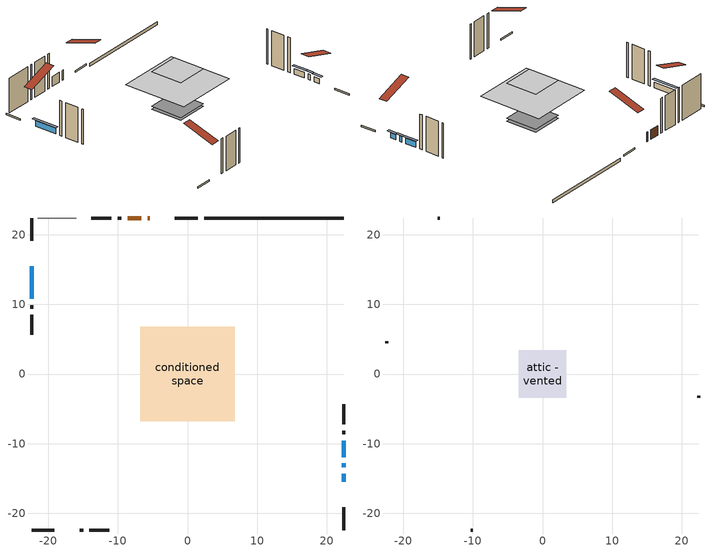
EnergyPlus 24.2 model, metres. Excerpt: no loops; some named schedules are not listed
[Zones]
conditioned space
 floor adiabatic (Floor2 construction): -3.39,-3.39 -3.39,3.39 3.39,3.39 3.39,-3.39 z0.61
 floor adiabatic (AdiabaticFloorConstruction): -6.77,-6.77 -6.77,6.77 6.77,6.77 6.77,-6.77 z5.49
 floor foundation (Slab1 construction): -3.39,-3.39 -3.39,3.39 3.39,3.39 3.39,-3.39 z0
 wall outside (RimJoist1 construction): 1.47,22.4 -1.83,22.4 / -22.4,-22.4 -19.1,-22.4 / -22.4,22.4 -22.4,19.1 / 22.4,-22.4 22.4,-19.1 z0.61:0.91
 wall outside (AdiabaticWallConstruction 1): -5.42,22.4 -5.7,22.4 / -6.62,22.4 -8.61,22.4 z0.61:2.64
 wall outside (AdiabaticWallConstruction): -22.4,15.5 -22.4,10.83 / 22.4,-13.41 22.4,-12.85 / 22.4,-11.92 22.4,-9.58 z0.61:1.78; 22.4,-15.5 22.4,-14.33 z0.61:1.68
 wall outside (Wall1 construction): -9.54,22.4 -10.04,22.4 / -15.5,-22.4 -15,-22.4 / -22.4,9.9 -22.4,9.4 / 22.4,-8.65 22.4,-8.15 z0.61:7.93
 wall outside (Wall2 construction): -10.96,22.4 -13.82,22.4 / -14.07,-22.4 -11.22,-22.4 / -22.4,8.47 -22.4,5.62 / 22.4,-7.23 22.4,-4.37 z0.61:7.93
 wall foundation (FoundationWall1 construction): 22.4,22.4 2.4,22.4 z0:0.61
 wall adiabatic (Wall5 construction): -15.97,22.4 -21.47,22.4 z0.61:7.93
 window (WindowConstruction): -22.4,15.5 -22.4,10.83 z0.61:1.78
 window (WindowConstruction 1): 22.4,-15.5 22.4,-14.33 z0.61:1.68
 window (WindowConstruction 2): 22.4,-13.4 22.4,-12.85 z0.61:1.78
 window (WindowConstruction 3): 22.4,-11.92 22.4,-9.58 z0.61:1.78
 door (Door): -5.42,22.4 -5.7,22.4 z0.61:2.64
 door (Door 1): -6.62,22.4 -8.61,22.4 z0.61:2.64
 ceiling adiabatic (AdiabaticFloorConstruction): 6.77,-6.77 6.77,6.77 -6.77,6.77 -6.77,-6.77 z5.49
attic - vented
 floor to conditioned space (Floor1 construction Reversed): -3.39,-3.39 -3.39,3.39 3.39,3.39 3.39,-3.39 z7.93
 wall outside (Wall4 construction): -14.75,22.4 -15.04,22.4 / -10.29,-22.4 -10,-22.4 / -22.4,4.69 -22.4,4.4 / 22.4,-3.44 22.4,-3.15 z0.61:7.93
 roof outside (Roof1 construction): -4.49,22.4,7.93 -4.49,15.8,10.12 -2.75,15.8,10.12 -2.75,22.4,7.93; -16.43,-22.4,7.93 -16.43,-15.8,10.12 -18.17,-15.8,10.12 -18.17,-22.4,7.93; -22.4,16.43,7.93 -15.8,16.43,10.12 -15.8,18.17,10.12 -22.4,18.17,7.93; 22.4,-16.43,7.93 15.8,-16.43,10.12 15.8,-18.17,10.12 22.4,-18.17,7.93
shading: -22.4,10.37 -22.4,15.96 -22.86,15.96 -22.86,10.37 z2.24; 22.4,-13.87 22.4,-15.96 22.86,-15.96 22.86,-13.87 z2.14; 22.4,-12.39 22.4,-13.86 22.86,-13.86 22.86,-12.39 z2.24; 22.4,-9.12 22.4,-12.38 22.86,-12.38 22.86,-9.12 z2.24
[Building]
Building 1: Terrain=Suburbs
[Site:Location]
Inuvik AP_NT: Latitude {deg}=68.3; Longitude {deg}=-133.48; Time Zone {hr}=-8; Elevation {m}=68; Keep Site Location Information=Yes
[Site:GroundTemperature:Shallow]
-13.1493, -15.9729, -16.199, -14.859, -9.47991, -4.12585, 0.51584, 3.45624, 3.70604, 1.31452, -3.2088, -8.39862
[Site:WaterMainsTemperature]
Calculation Method=Schedule; Temperature Schedule=mains temperature schedule
[Material] Roughness=Rough; Thermal Absorptance=0.9
Name | Thickness {m} | Conductivity {W/m-K} | Density {kg/m3} | Specific Heat {J/kg-K} | Solar Absorptance | Visible Absorptance
asphalt or fiberglass shingles | 0.00635 | 0.162714 | 1121.4 | 1465.45 | 0.4 | 0.4
ceiling loosefill ins | 0.0846667 | 0.0480833 | 16.02 | 1046.75 | 0.7 | 0.7
ceiling stud and cavity | 0.1397 | 0.0946744 | 65.682 | 1177.47 | 0.7 | 0.7
concrete 4.0 in. | 0.1016 | 1.803125 | 2242.8 | 837.4 | 0.7 | 0.7
concrete 8.0 in. | 0.2032 | 1.803125 | 2242.8 | 837.4 | 0.7 | 0.7
door material | 0.04445 | 0.188738 | 512.64 | 1214.23 | 0.7 | 0.7
door material 1 | 0.04445 | 0.053851 | 512.64 | 1214.23 | 0.7 | 0.7
exterior vertical ins | 0.00139922 | 0.029427 | 32.04 | 1214.23 | 0.7 | 0.7
floor covering | 0.0127 | 0.0433444 | 54.468 | 1339.84 | 0.6 | 0.6
floor rigid ins | 0.103632 | 0.029427 | 32.04 | 1214.23 | 0.7 | 0.7
floor rigid ins 1; wall rigid ins 2 | 0.512978 | 0.029427 | 32.04 | 1214.23 | 0.7 | 0.7
floor stud and cavity | 0.1397 | 0.295048 | 92.3553 | 1139.71 | 0.7 | 0.7
floor stud and cavity 1 | 0.1397 | 1.75129 | 37.0049 | 1207.88 | 0.7 | 0.7
furniture material conditioned space 1 | 0.1524 | 0.115458 | 640.8 | 1214.23 | 0.6 | 0.6
gypsum board | 0.0127 | 0.160291 | 801 | 837.4 | 0.6 | 0.6
gypsum board 1 | 0.0127 | 0.160291 | 801 | 837.4 | 0.7 | 0.7
osb sheathing 0.5 in. | 0.0127 | 0.115458 | 512.64 | 1214.23 | 0.7 | 0.7
osb sheathing 0.75 in. | 0.01905 | 0.115458 | 512.64 | 1214.23 | 0.7 | 0.7
osb sheathing 2.0 in. | 0.0508 | 0.115458 | 512.64 | 1214.23 | 0.7 | 0.7
rim joist rigid ins; wall rigid ins | 0.051816 | 0.029427 | 32.04 | 1214.23 | 0.7 | 0.7
rim joist stud and cavity | 0.0508 | 0.0474054 | 125.044 | 1163.47 | 0.6 | 0.6
wall rigid ins 1 | 0.051816 | 0.029427 | 32.04 | 1214.23 | 0.4 | 0.4
wall stud and cavity | 0.1397 | 0.344961 | 139.0536 | 1170.24 | 0.7 | 0.7
wall stud and cavity 1 | 0.1397 | 0.198349 | 139.0536 | 1170.24 | 0.7 | 0.7
wall stud and cavity 2 | 0.0889 | 6.1454 | 50.32683 | 1063.81 | 0.6 | 0.6
wall stud and cavity 3 | 0.1397 | 0.16108 | 139.0536 | 1170.24 | 0.7 | 0.7
wall stud and cavity 4 | 0.0889 | 0.380278 | 52.3479 | 1209.89 | 0.7 | 0.7
wall stud and cavity 5 | 0.0889 | 0.391764 | 83.0341 | 1211.67 | 0.7 | 0.7
wood siding | 0.0254 | 0.102417 | 544.68 | 1172.36 | 0.4 | 0.4
wood siding 1 | 0.00254 | 0.102417 | 544.68 | 1172.36 | 0.4 | 0.4
wood siding 2; wood siding 3; wood siding 4 | 0.0254 | 0.102417 | 544.68 | 1172.36 | 0.7 | 0.7
[WindowMaterial:SimpleGlazingSystem]
Name | U-Factor {W/m2-K} | Solar Heat Gain Coefficient
WindowMaterial | 1.90667 | 0.37
WindowMaterial 1 | 1.91803 | 0.36
WindowMaterial 2 | 2.035563 | 0.32
[Construction]
AdiabaticFloorConstruction: floor stud and cavity 1, floor rigid ins 1, osb sheathing 0.75 in., floor covering
AdiabaticWallConstruction: wood siding 3, wall rigid ins 2, wall stud and cavity 4, gypsum board
AdiabaticWallConstruction 1: wood siding 4, wall rigid ins 2, wall stud and cavity 4, gypsum board
Door: door material
Door 1: door material 1
Floor1 construction Reversed: gypsum board, ceiling stud and cavity, ceiling loosefill ins
Floor2 construction: floor stud and cavity, floor rigid ins, osb sheathing 0.75 in., floor covering
FoundationWall1 construction: concrete 8.0 in., gypsum board 1
furniture construction conditioned space 1: furniture material conditioned space 1
PartitionWallConstruction: gypsum board, wall stud and cavity 5, gypsum board
RimJoist1 construction: wood siding 2, rim joist rigid ins, osb sheathing 2.0 in., rim joist stud and cavity
Roof1 construction: asphalt or fiberglass shingles
Slab1 construction: concrete 4.0 in.
Wall1 construction: wood siding, wall rigid ins, osb sheathing 0.5 in., wall stud and cavity, gypsum board
Wall2 construction: wood siding, wall rigid ins, osb sheathing 0.5 in., wall stud and cavity 1, gypsum board
Wall4 construction: wood siding 1, wall stud and cavity 2
Wall5 construction: wall rigid ins 1, osb sheathing 0.5 in., wall stud and cavity 3, gypsum board
WindowConstruction; WindowConstruction 3: WindowMaterial
WindowConstruction 1: WindowMaterial 1
WindowConstruction 2: WindowMaterial 2
[Zone] Multiplier=1; Part of Total Floor Area=Yes
Name | Volume {m3}
attic - vented | 16.3842
conditioned space | 304.9
[Space]
Name | Zone | Volume {m3}
attic - vented 1 | attic - vented | 16.3842
conditioned space 1 | conditioned space | 304.9
[OtherEquipment] Design Level Calculation Method=EquipmentLevel
Name | Fuel Type | Zone or ZoneList or Space or SpaceList | Schedule | Design Level {W} | Fraction Latent | Fraction Radiant | Fraction Lost
water heater energy adjustment1 | FuelOilNo2 | attic - vented 1 | Always On Discrete | 0.01 | 0 | 0 | 1
clothes dryer 1 | Electricity | conditioned space 1 | clothes dryer schedule | 0 | 0.015 | 0.081 | 0.85
cooking range 1 | Electricity | conditioned space 1 | cooking range schedule | 0 | 0.08 | 0.432 | 0.2
general water use latent | None | conditioned space 1 | general water use schedule | 59.3978 | 1 | 0 | 0
general water use sensible | None | conditioned space 1 | general water use schedule | -58.539 | 0 | 0.6 | 0
mech vent house fan latent load | None | conditioned space 1 | Always On Discrete | 0 | 1 | 0 | 0
mech vent house fan sensible load | None | conditioned space 1 | Always On Discrete | 0 | 0 | 0 | 0
[ZoneInfiltration:EffectiveLeakageArea]
infil attic - vented 1: Zone or Space=attic - vented 1; Schedule=Always On Discrete; Effective Air Leakage Area {cm2}=1343.12; Stack Coefficient=0.000661626; Wind Coefficient=1.73791e-05
[ZoneMixing]
whole house fan mix: Zone or Space=attic - vented; Schedule=Always On Continuous; Design Flow Rate Calculation Method=Flow/Zone; Design Flow Rate {m3/s}=0; Source Zone or Space=conditioned space
[SurfaceProperty:ExposedFoundationPerimeter]
Slab1: Exposed Perimeter Calculation Method=TotalExposedPerimeter; Total Exposed Perimeter {m}=19.995
[InternalMass] Zone or ZoneList=conditioned space; Space or SpaceList=conditioned space 1
Name | Construction | Surface Area {m2}
furniture mass conditioned space 1 | furniture construction conditioned space 1 | 110.075
partition wall mass | PartitionWallConstruction | 229.344
[Lights]
interior lighting: Zone or ZoneList or Space or SpaceList=conditioned space 1; Schedule=interior lighting schedule; Design Level Calculation Method=LightingLevel; Lighting Level {W}=343.2; Return Air Fraction=0; Fraction Radiant=0.6; Fraction Visible=0.2; Fraction Replaceable=1
[People]
occupants: Zone or ZoneList or Space or SpaceList=conditioned space 1; Number of People Schedule=occupants schedule; Number of People Calculation Method=People; Number of People=3; Fraction Radiant=0.314171; Sensible Heat Fraction=0.56303; Activity Level Schedule=occupants activity schedule; Carbon Dioxide Generation Rate {m3/s-W}=0; Enable ASHRAE 55 Comfort Warnings=No; Mean Radiant Temperature Calculation Type=EnclosureAveraged
[ElectricEquipment] Zone or ZoneList or Space or SpaceList=conditioned space 1; Design Level Calculation Method=EquipmentLevel
Name | Schedule | Design Level {W} | Fraction Latent | Fraction Radiant | Fraction Lost
clothes dryer | clothes dryer schedule | 140.772 | 0.015 | 0.081 | 0.85
clothes washer | clothes washer schedule | 32.1985 | 0.03 | 0.162 | 0.7
cooking range | cooking range schedule | 208.969 | 0.08 | 0.432 | 0.2
dishwasher | dishwasher schedule | 66.8632 | 0.3 | 0.18 | 0.4
fridge | fridge schedule | 72.9452 | 0 | 0.6 | 0
mech vent bath fan 0 | mech vent bath fan 0 schedule | 25.1 | 0 | 0 | 1
mech vent house fan | mech vent house fan schedule | 0 | 0 | 0 | 1
mech vent house fan cfis | mech vent house fan cfis schedule | 0 | 0 | 0 | 0
mech vent range fan 0 | mech vent range fan 0 schedule | 57 | 0 | 0 | 1
misc plug loads | misc plug loads schedule | 494.7 | 0.045 | 0.513 | 0.1
whole house fan | Always On Discrete | 0 | 0 | 0 | 1
[ZoneInfiltration:DesignFlowRate] Zone or ZoneList or Space or SpaceList=conditioned space 1; Schedule=Always On Discrete; Design Flow Rate Calculation Method=Flow/Zone; Design Flow Rate {m3/s}=0
infil flow; natural vent flow; whole house fan flow
[Foundation:Kiva]
Foundation Kiva 1: Initial Indoor Air Temperature {C}=18; Wall Height Above Grade {m}=0.609996; Wall Depth Below Slab {m}=0.2032; Custom Block Material Name 1=exterior vertical ins; Custom Block Depth 1 {m}=0.609996; Custom Block X Position 1 {m}=0.2159; Custom Block Z Position 1 {m}=0
[Foundation:Kiva:Settings]
Soil Conductivity {W/m-K}=0.849921; Soil Density {kg/m3}=1842.3; Soil Specific Heat {J/kg-K}=418.7; Ground Solar Absorptivity=0.9; Ground Thermal Absorptivity=0.9; Ground Surface Roughness {m}=0.03; Far-Field Width {m}=40; Deep-Ground Boundary Condition=ZeroFlux; Deep-Ground Depth {m}=40; Minimum Cell Dimension {m}=0.2; Maximum Cell Growth Coefficient=3; Simulation Timestep=Timestep
[Exterior:Lights]
exterior lighting: Schedule=exterior lighting schedule; Design Level {W}=75.6
[Schedule:Constant]
Name | Hourly Value
Always On Discrete; Always On Continuous; mech vent house fan schedule; mech vent house fan cfis schedule | 1
occupants activity schedule | 117.228
fridge schedule | 0
[Schedule:Day:Interval]
interior lighting schedule day: No, 01:00, 0.108182, 04:00, 0.0901515, 05:00, 0.0991667, 06:00, 0.162273, 07:00, 0.270455, 08:00, 0.342576, 10:00, 0.369621, 11:00, 0.351591, 12:00, 0.333561, 13:00, 0.324545, 14:00, 0.31553, 15:00, 0.333561, 16:00, 0.369621, 17:00, 0.450758, 18:00, 0.585985, 19:00, 0.775303, 20:00, 0.955606, 21:00, 0.991667, 22:00, 0.712197, 23:00, 0.360606, 24:00, 0.162273
interior lighting schedule day 1: No, 01:00, 0.100909, 04:00, 0.0840909, 05:00, 0.0925, 06:00, 0.151364, 07:00, 0.252273, 08:00, 0.319545, 10:00, 0.344773, 11:00, 0.327955, 12:00, 0.311136, 13:00, 0.302727, 14:00, 0.294318, 15:00, 0.311136, 16:00, 0.344773, 17:00, 0.420455, 18:00, 0.546591, 19:00, 0.723182, 20:00, 0.891364, 21:00, 0.925, 22:00, 0.664318, 23:00, 0.336364, 24:00, 0.151364
interior lighting schedule default day; clothes dryer schedule default day; cooking range schedule default day; general water use schedule default day: No, 24:00, 0
clothes dryer schedule day: No, 01:00, 0.123457, 02:00, 0.0740741, 03:00, 0.0493827, 04:00, 0.0246914, 05:00, 0.0493827, 06:00, 0.0740741, 07:00, 0.197531, 08:00, 0.395062, 09:00, 0.592593, 10:00, 0.839506, 11:00, 0.962963, 12:00, 1, 13:00, 0.91358, 14:00, 0.82716, 15:00, 0.716049, 16:00, 0.753086, 17:00, 0.679012, 18:00, 0.666667, 20:00, 0.62963, 21:00, 0.641975, 22:00, 0.666667, 23:00, 0.54321, 24:00, 0.296296
cooking range schedule day: No, 05:00, 0.0597015, 06:00, 0.11194, 07:00, 0.171642, 08:00, 0.291045, 11:00, 0.343284, 12:00, 0.402985, 13:00, 0.462687, 14:00, 0.343284, 15:00, 0.291045, 16:00, 0.402985, 17:00, 0.567164, 18:00, 1, 19:00, 0.850746, 20:00, 0.432836, 21:00, 0.291045, 22:00, 0.231343, 23:00, 0.171642, 24:00, 0.11194
general water use schedule day: No, 01:00, 0.315068, 03:00, 0.287671, 04:00, 0.342466, 05:00, 0.369863, 06:00, 0.520548, 07:00, 0.60274, 08:00, 0.534247, 10:00, 0.506849, 11:00, 0.465753, 14:00, 0.479452, 15:00, 0.534247, 16:00, 0.589041, 17:00, 0.69863, 18:00, 0.876712, 19:00, 0.890411, 20:00, 0.986301, 21:00, 1, 22:00, 0.863014, 23:00, 0.616438, 24:00, 0.465753
[Schedule:Week:Daily]
interior lighting schedule Week Rule - Jan1-Jan27: interior lighting schedule day, interior lighting schedule day, interior lighting schedule day, interior lighting schedule day, interior lighting schedule day, interior lighting schedule day, interior lighting schedule day, interior lighting schedule default day, interior lighting schedule default day, interior lighting schedule default day, interior lighting schedule default day, interior lighting schedule default day
interior lighting schedule Week Rule - Jan28-Feb3: interior lighting schedule day, interior lighting schedule day, interior lighting schedule day, interior lighting schedule day, interior lighting schedule day 1, interior lighting schedule day 1, interior lighting schedule day 1, interior lighting schedule default day, interior lighting schedule default day, interior lighting schedule default day, interior lighting schedule default day, interior lighting schedule default day
interior lighting schedule Week Rule - Feb4-Feb24: interior lighting schedule day 1, interior lighting schedule day 1, interior lighting schedule day 1, interior lighting schedule day 1, interior lighting schedule day 1, interior lighting schedule day 1, interior lighting schedule day 1, interior lighting schedule default day, interior lighting schedule default day, interior lighting schedule default day, interior lighting schedule default day, interior lighting schedule default day
interior lighting schedule Week Rule - Feb25-Mar3: interior lighting schedule day 1, interior lighting schedule day 1, interior lighting schedule day 1, interior lighting schedule day 1, interior lighting schedule day 2, interior lighting schedule day 2, interior lighting schedule day 2, interior lighting schedule default day, interior lighting schedule default day, interior lighting schedule default day, interior lighting schedule default day, interior lighting schedule default day
interior lighting schedule Week Rule - Mar4-Mar31: interior lighting schedule day 2, interior lighting schedule day 2, interior lighting schedule day 2, interior lighting schedule day 2, interior lighting schedule day 2, interior lighting schedule day 2, interior lighting schedule day 2, interior lighting schedule default day, interior lighting schedule default day, interior lighting schedule default day, interior lighting schedule default day, interior lighting schedule default day
interior lighting schedule Week Rule - Apr1-Apr28: interior lighting schedule day 3, interior lighting schedule day 3, interior lighting schedule day 3, interior lighting schedule day 3, interior lighting schedule day 3, interior lighting schedule day 3, interior lighting schedule day 3, interior lighting schedule default day, interior lighting schedule default day, interior lighting schedule default day, interior lighting schedule default day, interior lighting schedule default day
interior lighting schedule Week Rule - Apr29-May5: interior lighting schedule day 3, interior lighting schedule day 3, interior lighting schedule day 4, interior lighting schedule day 4, interior lighting schedule day 4, interior lighting schedule day 4, interior lighting schedule day 4, interior lighting schedule default day, interior lighting schedule default day, interior lighting schedule default day, interior lighting schedule default day, interior lighting schedule default day
interior lighting schedule Week Rule - May6-May26: interior lighting schedule day 4, interior lighting schedule day 4, interior lighting schedule day 4, interior lighting schedule day 4, interior lighting schedule day 4, interior lighting schedule day 4, interior lighting schedule day 4, interior lighting schedule default day, interior lighting schedule default day, interior lighting schedule default day, interior lighting schedule default day, interior lighting schedule default day
interior lighting schedule Week Rule - May27-Jun2: interior lighting schedule day 4, interior lighting schedule day 4, interior lighting schedule day 4, interior lighting schedule day 4, interior lighting schedule day 4, interior lighting schedule day 5, interior lighting schedule day 5, interior lighting schedule default day, interior lighting schedule default day, interior lighting schedule default day, interior lighting schedule default day, interior lighting schedule default day
interior lighting schedule Week Rule - Jun3-Jun30: interior lighting schedule day 5, interior lighting schedule day 5, interior lighting schedule day 5, interior lighting schedule day 5, interior lighting schedule day 5, interior lighting schedule day 5, interior lighting schedule day 5, interior lighting schedule default day, interior lighting schedule default day, interior lighting schedule default day, interior lighting schedule default day, interior lighting schedule default day
interior lighting schedule Week Rule - Jul1-Jul28: interior lighting schedule day 6, interior lighting schedule day 6, interior lighting schedule day 6, interior lighting schedule day 6, interior lighting schedule day 6, interior lighting schedule day 6, interior lighting schedule day 6, interior lighting schedule default day, interior lighting schedule default day, interior lighting schedule default day, interior lighting schedule default day, interior lighting schedule default day
interior lighting schedule Week Rule - Jul29-Aug4: interior lighting schedule day 6, interior lighting schedule day 6, interior lighting schedule day 6, interior lighting schedule day 7, interior lighting schedule day 7, interior lighting schedule day 7, interior lighting schedule day 7, interior lighting schedule default day, interior lighting schedule default day, interior lighting schedule default day, interior lighting schedule default day, interior lighting schedule default day
interior lighting schedule Week Rule - Aug5-Aug25: interior lighting schedule day 7, interior lighting schedule day 7, interior lighting schedule day 7, interior lighting schedule day 7, interior lighting schedule day 7, interior lighting schedule day 7, interior lighting schedule day 7, interior lighting schedule default day, interior lighting schedule default day, interior lighting schedule default day, interior lighting schedule default day, interior lighting schedule default day
interior lighting schedule Week Rule - Aug26-Sep1: interior lighting schedule day 7, interior lighting schedule day 7, interior lighting schedule day 7, interior lighting schedule day 7, interior lighting schedule day 7, interior lighting schedule day 7, interior lighting schedule day 8, interior lighting schedule default day, interior lighting schedule default day, interior lighting schedule default day, interior lighting schedule default day, interior lighting schedule default day
interior lighting schedule Week Rule - Sep2-Sep29: interior lighting schedule day 8, interior lighting schedule day 8, interior lighting schedule day 8, interior lighting schedule day 8, interior lighting schedule day 8, interior lighting schedule day 8, interior lighting schedule day 8, interior lighting schedule default day, interior lighting schedule default day, interior lighting schedule default day, interior lighting schedule default day, interior lighting schedule default day
interior lighting schedule Week Rule - Sep30-Oct6: interior lighting schedule day 8, interior lighting schedule day 9, interior lighting schedule day 9, interior lighting schedule day 9, interior lighting schedule day 9, interior lighting schedule day 9, interior lighting schedule day 9, interior lighting schedule default day, interior lighting schedule default day, interior lighting schedule default day, interior lighting schedule default day, interior lighting schedule default day
interior lighting schedule Week Rule - Oct7-Oct27: interior lighting schedule day 9, interior lighting schedule day 9, interior lighting schedule day 9, interior lighting schedule day 9, interior lighting schedule day 9, interior lighting schedule day 9, interior lighting schedule day 9, interior lighting schedule default day, interior lighting schedule default day, interior lighting schedule default day, interior lighting schedule default day, interior lighting schedule default day
interior lighting schedule Week Rule - Oct28-Nov3: interior lighting schedule day 9, interior lighting schedule day 9, interior lighting schedule day 9, interior lighting schedule day 9, interior lighting schedule day 10, interior lighting schedule day 10, interior lighting schedule day 10, interior lighting schedule default day, interior lighting schedule default day, interior lighting schedule default day, interior lighting schedule default day, interior lighting schedule default day
interior lighting schedule Week Rule - Nov4-Nov24: interior lighting schedule day 10, interior lighting schedule day 10, interior lighting schedule day 10, interior lighting schedule day 10, interior lighting schedule day 10, interior lighting schedule day 10, interior lighting schedule day 10, interior lighting schedule default day, interior lighting schedule default day, interior lighting schedule default day, interior lighting schedule default day, interior lighting schedule default day
interior lighting schedule Week Rule - Nov25-Dec1: interior lighting schedule day 10, interior lighting schedule day 10, interior lighting schedule day 10, interior lighting schedule day 10, interior lighting schedule day 10, interior lighting schedule day 10, interior lighting schedule day 11, interior lighting schedule default day, interior lighting schedule default day, interior lighting schedule default day, interior lighting schedule default day, interior lighting schedule default day
interior lighting schedule Week Rule - Dec2-Dec31: interior lighting schedule day 11, interior lighting schedule day 11, interior lighting schedule day 11, interior lighting schedule day 11, interior lighting schedule day 11, interior lighting schedule day 11, interior lighting schedule day 11, interior lighting schedule default day, interior lighting schedule default day, interior lighting schedule default day, interior lighting schedule default day, interior lighting schedule default day
occupants schedule Week Rule - Jan1-Dec31: occupants schedule day, occupants schedule day, occupants schedule day, occupants schedule day, occupants schedule day, occupants schedule day, occupants schedule day, occupants schedule default day, occupants schedule default day, occupants schedule default day, occupants schedule default day, occupants schedule default day
clothes dryer schedule Week Rule - Jan1-Dec31: clothes dryer schedule day, clothes dryer schedule day, clothes dryer schedule day, clothes dryer schedule day, clothes dryer schedule day, clothes dryer schedule day, clothes dryer schedule day, clothes dryer schedule default day, clothes dryer schedule default day, clothes dryer schedule default day, clothes dryer schedule default day, clothes dryer schedule default day
clothes washer schedule Week Rule - Jan1-Dec31: clothes washer schedule day, clothes washer schedule day, clothes washer schedule day, clothes washer schedule day, clothes washer schedule day, clothes washer schedule day, clothes washer schedule day, clothes washer schedule default day, clothes washer schedule default day, clothes washer schedule default day, clothes washer schedule default day, clothes washer schedule default day
cooking range schedule Week Rule - Jan1-Dec31: cooking range schedule day, cooking range schedule day, cooking range schedule day, cooking range schedule day, cooking range schedule day, cooking range schedule day, cooking range schedule day, cooking range schedule default day, cooking range schedule default day, cooking range schedule default day, cooking range schedule default day, cooking range schedule default day
dishwasher schedule Week Rule - Jan1-Dec31: dishwasher schedule day, dishwasher schedule day, dishwasher schedule day, dishwasher schedule day, dishwasher schedule day, dishwasher schedule day, dishwasher schedule day, dishwasher schedule default day, dishwasher schedule default day, dishwasher schedule default day, dishwasher schedule default day, dishwasher schedule default day
mech vent bath fan 0 schedule Week Rule - Jan1-Dec31: mech vent bath fan 0 schedule day, mech vent bath fan 0 schedule day, mech vent bath fan 0 schedule day, mech vent bath fan 0 schedule day, mech vent bath fan 0 schedule day, mech vent bath fan 0 schedule day, mech vent bath fan 0 schedule day, mech vent bath fan 0 schedule default day, mech vent bath fan 0 schedule default day, mech vent bath fan 0 schedule default day, mech vent bath fan 0 schedule default day, mech vent bath fan 0 schedule default day
mech vent range fan 0 schedule Week Rule - Jan1-Dec31: mech vent range fan 0 schedule day, mech vent range fan 0 schedule day, mech vent range fan 0 schedule day, mech vent range fan 0 schedule day, mech vent range fan 0 schedule day, mech vent range fan 0 schedule day, mech vent range fan 0 schedule day, mech vent range fan 0 schedule default day, mech vent range fan 0 schedule default day, mech vent range fan 0 schedule default day, mech vent range fan 0 schedule default day, mech vent range fan 0 schedule default day
misc plug loads schedule Week Rule - Jan1-Dec31: misc plug loads schedule day, misc plug loads schedule day, misc plug loads schedule day, misc plug loads schedule day, misc plug loads schedule day, misc plug loads schedule day, misc plug loads schedule day, misc plug loads schedule default day, misc plug loads schedule default day, misc plug loads schedule default day, misc plug loads schedule default day, misc plug loads schedule default day
general water use schedule Week Rule - Jan1-Dec31: general water use schedule day, general water use schedule day, general water use schedule day, general water use schedule day, general water use schedule day, general water use schedule day, general water use schedule day, general water use schedule default day, general water use schedule default day, general water use schedule default day, general water use schedule default day, general water use schedule default day
exterior lighting schedule Week Rule - Jan1-Jan27: exterior lighting schedule day, exterior lighting schedule day, exterior lighting schedule day, exterior lighting schedule day, exterior lighting schedule day, exterior lighting schedule day, exterior lighting schedule day, exterior lighting schedule default day, exterior lighting schedule default day, exterior lighting schedule default day, exterior lighting schedule default day, exterior lighting schedule default day
exterior lighting schedule Week Rule - Jan28-Feb3: exterior lighting schedule day, exterior lighting schedule day, exterior lighting schedule day, exterior lighting schedule day, exterior lighting schedule day 1, exterior lighting schedule day 1, exterior lighting schedule day 1, exterior lighting schedule default day, exterior lighting schedule default day, exterior lighting schedule default day, exterior lighting schedule default day, exterior lighting schedule default day
exterior lighting schedule Week Rule - Feb4-Feb24: exterior lighting schedule day 1, exterior lighting schedule day 1, exterior lighting schedule day 1, exterior lighting schedule day 1, exterior lighting schedule day 1, exterior lighting schedule day 1, exterior lighting schedule day 1, exterior lighting schedule default day, exterior lighting schedule default day, exterior lighting schedule default day, exterior lighting schedule default day, exterior lighting schedule default day
exterior lighting schedule Week Rule - Feb25-Mar3: exterior lighting schedule day 1, exterior lighting schedule day 1, exterior lighting schedule day 1, exterior lighting schedule day 1, exterior lighting schedule day 2, exterior lighting schedule day 2, exterior lighting schedule day 2, exterior lighting schedule default day, exterior lighting schedule default day, exterior lighting schedule default day, exterior lighting schedule default day, exterior lighting schedule default day
exterior lighting schedule Week Rule - Mar4-Mar31: exterior lighting schedule day 2, exterior lighting schedule day 2, exterior lighting schedule day 2, exterior lighting schedule day 2, exterior lighting schedule day 2, exterior lighting schedule day 2, exterior lighting schedule day 2, exterior lighting schedule default day, exterior lighting schedule default day, exterior lighting schedule default day, exterior lighting schedule default day, exterior lighting schedule default day
exterior lighting schedule Week Rule - Apr1-Apr28: exterior lighting schedule day 3, exterior lighting schedule day 3, exterior lighting schedule day 3, exterior lighting schedule day 3, exterior lighting schedule day 3, exterior lighting schedule day 3, exterior lighting schedule day 3, exterior lighting schedule default day, exterior lighting schedule default day, exterior lighting schedule default day, exterior lighting schedule default day, exterior lighting schedule default day
exterior lighting schedule Week Rule - Apr29-May5: exterior lighting schedule day 3, exterior lighting schedule day 3, exterior lighting schedule day 4, exterior lighting schedule day 4, exterior lighting schedule day 4, exterior lighting schedule day 4, exterior lighting schedule day 4, exterior lighting schedule default day, exterior lighting schedule default day, exterior lighting schedule default day, exterior lighting schedule default day, exterior lighting schedule default day
exterior lighting schedule Week Rule - May6-May26: exterior lighting schedule day 4, exterior lighting schedule day 4, exterior lighting schedule day 4, exterior lighting schedule day 4, exterior lighting schedule day 4, exterior lighting schedule day 4, exterior lighting schedule day 4, exterior lighting schedule default day, exterior lighting schedule default day, exterior lighting schedule default day, exterior lighting schedule default day, exterior lighting schedule default day
exterior lighting schedule Week Rule - May27-Jun2: exterior lighting schedule day 4, exterior lighting schedule day 4, exterior lighting schedule day 4, exterior lighting schedule day 4, exterior lighting schedule day 4, exterior lighting schedule day 5, exterior lighting schedule day 5, exterior lighting schedule default day, exterior lighting schedule default day, exterior lighting schedule default day, exterior lighting schedule default day, exterior lighting schedule default day
exterior lighting schedule Week Rule - Jun3-Jun30: exterior lighting schedule day 5, exterior lighting schedule day 5, exterior lighting schedule day 5, exterior lighting schedule day 5, exterior lighting schedule day 5, exterior lighting schedule day 5, exterior lighting schedule day 5, exterior lighting schedule default day, exterior lighting schedule default day, exterior lighting schedule default day, exterior lighting schedule default day, exterior lighting schedule default day
exterior lighting schedule Week Rule - Jul1-Jul28: exterior lighting schedule day 6, exterior lighting schedule day 6, exterior lighting schedule day 6, exterior lighting schedule day 6, exterior lighting schedule day 6, exterior lighting schedule day 6, exterior lighting schedule day 6, exterior lighting schedule default day, exterior lighting schedule default day, exterior lighting schedule default day, exterior lighting schedule default day, exterior lighting schedule default day
exterior lighting schedule Week Rule - Jul29-Aug4: exterior lighting schedule day 6, exterior lighting schedule day 6, exterior lighting schedule day 6, exterior lighting schedule day 7, exterior lighting schedule day 7, exterior lighting schedule day 7, exterior lighting schedule day 7, exterior lighting schedule default day, exterior lighting schedule default day, exterior lighting schedule default day, exterior lighting schedule default day, exterior lighting schedule default day
exterior lighting schedule Week Rule - Aug5-Aug25: exterior lighting schedule day 7, exterior lighting schedule day 7, exterior lighting schedule day 7, exterior lighting schedule day 7, exterior lighting schedule day 7, exterior lighting schedule day 7, exterior lighting schedule day 7, exterior lighting schedule default day, exterior lighting schedule default day, exterior lighting schedule default day, exterior lighting schedule default day, exterior lighting schedule default day
exterior lighting schedule Week Rule - Aug26-Sep1: exterior lighting schedule day 7, exterior lighting schedule day 7, exterior lighting schedule day 7, exterior lighting schedule day 7, exterior lighting schedule day 7, exterior lighting schedule day 7, exterior lighting schedule day 8, exterior lighting schedule default day, exterior lighting schedule default day, exterior lighting schedule default day, exterior lighting schedule default day, exterior lighting schedule default day
exterior lighting schedule Week Rule - Sep2-Sep29: exterior lighting schedule day 8, exterior lighting schedule day 8, exterior lighting schedule day 8, exterior lighting schedule day 8, exterior lighting schedule day 8, exterior lighting schedule day 8, exterior lighting schedule day 8, exterior lighting schedule default day, exterior lighting schedule default day, exterior lighting schedule default day, exterior lighting schedule default day, exterior lighting schedule default day
exterior lighting schedule Week Rule - Sep30-Oct6: exterior lighting schedule day 8, exterior lighting schedule day 9, exterior lighting schedule day 9, exterior lighting schedule day 9, exterior lighting schedule day 9, exterior lighting schedule day 9, exterior lighting schedule day 9, exterior lighting schedule default day, exterior lighting schedule default day, exterior lighting schedule default day, exterior lighting schedule default day, exterior lighting schedule default day
exterior lighting schedule Week Rule - Oct7-Oct27: exterior lighting schedule day 9, exterior lighting schedule day 9, exterior lighting schedule day 9, exterior lighting schedule day 9, exterior lighting schedule day 9, exterior lighting schedule day 9, exterior lighting schedule day 9, exterior lighting schedule default day, exterior lighting schedule default day, exterior lighting schedule default day, exterior lighting schedule default day, exterior lighting schedule default day
exterior lighting schedule Week Rule - Oct28-Nov3: exterior lighting schedule day 9, exterior lighting schedule day 9, exterior lighting schedule day 9, exterior lighting schedule day 9, exterior lighting schedule day 10, exterior lighting schedule day 10, exterior lighting schedule day 10, exterior lighting schedule default day, exterior lighting schedule default day, exterior lighting schedule default day, exterior lighting schedule default day, exterior lighting schedule default day
exterior lighting schedule Week Rule - Nov4-Nov24: exterior lighting schedule day 10, exterior lighting schedule day 10, exterior lighting schedule day 10, exterior lighting schedule day 10, exterior lighting schedule day 10, exterior lighting schedule day 10, exterior lighting schedule day 10, exterior lighting schedule default day, exterior lighting schedule default day, exterior lighting schedule default day, exterior lighting schedule default day, exterior lighting schedule default day
exterior lighting schedule Week Rule - Nov25-Dec1: exterior lighting schedule day 10, exterior lighting schedule day 10, exterior lighting schedule day 10, exterior lighting schedule day 10, exterior lighting schedule day 10, exterior lighting schedule day 10, exterior lighting schedule day 11, exterior lighting schedule default day, exterior lighting schedule default day, exterior lighting schedule default day, exterior lighting schedule default day, exterior lighting schedule default day
exterior lighting schedule Week Rule - Dec2-Dec31: exterior lighting schedule day 11, exterior lighting schedule day 11, exterior lighting schedule day 11, exterior lighting schedule day 11, exterior lighting schedule day 11, exterior lighting schedule day 11, exterior lighting schedule day 11, exterior lighting schedule default day, exterior lighting schedule default day, exterior lighting schedule default day, exterior lighting schedule default day, exterior lighting schedule default day
[Schedule:Year]
interior lighting schedule: interior lighting schedule Week Rule - Jan1-Jan27, 1, 1, 1, 27, interior lighting schedule Week Rule - Jan28-Feb3, 1, 28, 2, 3, interior lighting schedule Week Rule - Feb4-Feb24, 2, 4, 2, 24, interior lighting schedule Week Rule - Feb25-Mar3, 2, 25, 3, 3, interior lighting schedule Week Rule - Mar4-Mar31, 3, 4, 3, 31, interior lighting schedule Week Rule - Apr1-Apr28, 4, 1, 4, 28, interior lighting schedule Week Rule - Apr29-May5, 4, 29, 5, 5, interior lighting schedule Week Rule - May6-May26, 5, 6, 5, 26, interior lighting schedule Week Rule - May27-Jun2, 5, 27, 6, 2, interior lighting schedule Week Rule - Jun3-Jun30, 6, 3, 6, 30, interior lighting schedule Week Rule - Jul1-Jul28, 7, 1, 7, 28, interior lighting schedule Week Rule - Jul29-Aug4, 7, 29, 8, 4, interior lighting schedule Week Rule - Aug5-Aug25, 8, 5, 8, 25, interior lighting schedule Week Rule - Aug26-Sep1, 8, 26, 9, 1, interior lighting schedule Week Rule - Sep2-Sep29, 9, 2, 9, 29, interior lighting schedule Week Rule - Sep30-Oct6, 9, 30, 10, 6, interior lighting schedule Week Rule - Oct7-Oct27, 10, 7, 10, 27, interior lighting schedule Week Rule - Oct28-Nov3, 10, 28, 11, 3, interior lighting schedule Week Rule - Nov4-Nov24, 11, 4, 11, 24, interior lighting schedule Week Rule - Nov25-Dec1, 11, 25, 12, 1, interior lighting schedule Week Rule - Dec2-Dec31, 12, 2, 12, 31
occupants schedule: occupants schedule Week Rule - Jan1-Dec31, 1, 1, 12, 31
clothes dryer schedule: clothes dryer schedule Week Rule - Jan1-Dec31, 1, 1, 12, 31
clothes washer schedule: clothes washer schedule Week Rule - Jan1-Dec31, 1, 1, 12, 31
cooking range schedule: cooking range schedule Week Rule - Jan1-Dec31, 1, 1, 12, 31
dishwasher schedule: dishwasher schedule Week Rule - Jan1-Dec31, 1, 1, 12, 31
mech vent bath fan 0 schedule: mech vent bath fan 0 schedule Week Rule - Jan1-Dec31, 1, 1, 12, 31
mech vent range fan 0 schedule: mech vent range fan 0 schedule Week Rule - Jan1-Dec31, 1, 1, 12, 31
misc plug loads schedule: misc plug loads schedule Week Rule - Jan1-Dec31, 1, 1, 12, 31
general water use schedule: general water use schedule Week Rule - Jan1-Dec31, 1, 1, 12, 31
exterior lighting schedule: exterior lighting schedule Week Rule - Jan1-Jan27, 1, 1, 1, 27, exterior lighting schedule Week Rule - Jan28-Feb3, 1, 28, 2, 3, exterior lighting schedule Week Rule - Feb4-Feb24, 2, 4, 2, 24, exterior lighting schedule Week Rule - Feb25-Mar3, 2, 25, 3, 3, exterior lighting schedule Week Rule - Mar4-Mar31, 3, 4, 3, 31, exterior lighting schedule Week Rule - Apr1-Apr28, 4, 1, 4, 28, exterior lighting schedule Week Rule - Apr29-May5, 4, 29, 5, 5, exterior lighting schedule Week Rule - May6-May26, 5, 6, 5, 26, exterior lighting schedule Week Rule - May27-Jun2, 5, 27, 6, 2, exterior lighting schedule Week Rule - Jun3-Jun30, 6, 3, 6, 30, exterior lighting schedule Week Rule - Jul1-Jul28, 7, 1, 7, 28, exterior lighting schedule Week Rule - Jul29-Aug4, 7, 29, 8, 4, exterior lighting schedule Week Rule - Aug5-Aug25, 8, 5, 8, 25, exterior lighting schedule Week Rule - Aug26-Sep1, 8, 26, 9, 1, exterior lighting schedule Week Rule - Sep2-Sep29, 9, 2, 9, 29, exterior lighting schedule Week Rule - Sep30-Oct6, 9, 30, 10, 6, exterior lighting schedule Week Rule - Oct7-Oct27, 10, 7, 10, 27, exterior lighting schedule Week Rule - Oct28-Nov3, 10, 28, 11, 3, exterior lighting schedule Week Rule - Nov4-Nov24, 11, 4, 11, 24, exterior lighting schedule Week Rule - Nov25-Dec1, 11, 25, 12, 1, exterior lighting schedule Week Rule - Dec2-Dec31, 12, 2, 12, 31
[Schedule:Compact]
mains temperature schedule: Through: 01/01, For: AllDays, Until: 24:00, 0, Through: 01/02, For: AllDays, Until: 24:00, 0, Through: 01/03, For: AllDays, Until: 24:00, 0, Through: 01/04, For: AllDays, Until: 24:00, 0, Through: 01/05, For: AllDays, Until: 24:00, 0, Through: 01/06, For: AllDays, Until: 24:00, 0, Through: 01/07, For: AllDays, Until: 24:00, 0, Through: 01/08, For: AllDays, Until: 24:00, 0, Through: 01/09, For: AllDays, Until: 24:00, 0, Through: 01/10, For: AllDays, Until: 24:00, 0, Through: 01/11, For: AllDays, Until: 24:00, 0, Through: 01/12, For: AllDays, Until: 24:00, 0, Through: 01/13, For: AllDays, Until: 24:00, 0, Through: 01/14, For: AllDays, Until: 24:00, 0, Through: 01/15, For: AllDays, Until: 24:00, 0, Through: 01/16, For: AllDays, Until: 24:00, 0, Through: 01/17, For: AllDays, Until: 24:00, 0, Through: 01/18, For: AllDays, Until: 24:00, 0, Through: 01/19, For: AllDays, Until: 24:00, 0, Through: 01/20, For: AllDays, Until: 24:00, 0, Through: 01/21, For: AllDays, Until: 24:00, 0, Through: 01/22, For: AllDays, Until: 24:00, 0, Through: 01/23, For: AllDays, Until: 24:00, 0, Through: 01/24, For: AllDays, Until: 24:00, 0, Through: 01/25, For: AllDays, Until: 24:00, 0, Through: 01/26, For: AllDays, Until: 24:00, 0, Through: 01/27, For: AllDays, Until: 24:00, 0, Through: 01/28, For: AllDays, Until: 24:00, 0, Through: 01/29, For: AllDays, Until: 24:00, 0, Through: 01/30, For: AllDays, Until: 24:00, 0, Through: 01/31, For: AllDays, Until: 24:00, 0, Through: 02/01, For: AllDays, Until: 24:00, 0, Through: 02/02, For: AllDays, Until: 24:00, 0, Through: 02/03, For: AllDays, Until: 24:00, 0, Through: 02/04, For: AllDays, Until: 24:00, 0, Through: 02/05, For: AllDays, Until: 24:00, 0, Through: 02/06, For: AllDays, Until: 24:00, 0, Through: 02/07, For: AllDays, Until: 24:00, 0, Through: 02/08, For: AllDays, Until: 24:00, 0, Through: 02/09, For: AllDays, Until: 24:00, 0, Through: 02/10, For: AllDays, Until: 24:00, 0, Through: 02/11, For: AllDays, Until: 24:00, 0, Through: 02/12, For: AllDays, Until: 24:00, 0, Through: 02/13, For: AllDays, Until: 24:00, 0, Through: 02/14, For: AllDays, Until: 24:00, 0, Through: 02/15, For: AllDays, Until: 24:00, 0, Through: 02/16, For: AllDays, Until: 24:00, 0, Through: 02/17, For: AllDays, Until: 24:00, 0, Through: 02/18, For: AllDays, Until: 24:00, 0, Through: 02/19, For: AllDays, Until: 24:00, 0, Through: 02/20, For: AllDays, Until: 24:00, 0, Through: 02/21, For: AllDays, Until: 24:00, 0, Through: 02/22, For: AllDays, Until: 24:00, 0, Through: 02/23, For: AllDays, Until: 24:00, 0, Through: 02/24, For: AllDays, Until: 24:00, 0, Through: 02/25, For: AllDays, Until: 24:00, 0, Through: 02/26, For: AllDays, Until: 24:00, 0, Through: 02/27, For: AllDays, Until: 24:00, 0, Through: 02/28, For: AllDays, Until: 24:00, 0, Through: 03/01, For: AllDays, Until: 24:00, 0, Through: 03/02, For: AllDays, Until: 24:00, 0, Through: 03/03, For: AllDays, Until: 24:00, 0, Through: 03/04, For: AllDays, Until: 24:00, 0, Through: 03/05, For: AllDays, Until: 24:00, 0, Through: 03/06, For: AllDays, Until: 24:00, 0, Through: 03/07, For: AllDays, Until: 24:00, 0, Through: 03/08, For: AllDays, Until: 24:00, 0, Through: 03/09, For: AllDays, Until: 24:00, 0, Through: 03/10, For: AllDays, Until: 24:00, 0, Through: 03/11, For: AllDays, Until: 24:00, 0, Through: 03/12, For: AllDays, Until: 24:00, 0, Through: 03/13, For: AllDays, Until: 24:00, 0, Through: 03/14, For: AllDays, Until: 24:00, 0, Through: 03/15, For: AllDays, Until: 24:00, 0, Through: 03/16, For: AllDays, Until: 24:00, 0, Through: 03/17, For: AllDays, Until: 24:00, 0, Through: 03/18, For: AllDays, Until: 24:00, 0, Through: 03/19, For: AllDays, Until: 24:00, 0, Through: 03/20, For: AllDays, Until: 24:00, 0, Through: 03/21, For: AllDays, Until: 24:00, 0, Through: 03/22, For: AllDays, Until: 24:00, 0, Through: 03/23, For: AllDays, Until: 24:00, 0, Through: 03/24, For: AllDays, Until: 24:00, 0, Through: 03/25, For: AllDays, Until: 24:00, 0, Through: 03/26, For: AllDays, Until: 24:00, 0, Through: 03/27, For: AllDays, Until: 24:00, 0, Through: 03/28, For: AllDays, Until: 24:00, 0, Through: 03/29, For: AllDays, Until: 24:00, 0, Through: 03/30, For: AllDays, Until: 24:00, 0, Through: 03/31, For: AllDays, Until: 24:00, 0, Through: 04/01, For: AllDays, Until: 24:00, 0, Through: 04/02, For: AllDays, Until: 24:00, 0, Through: 04/03, For: AllDays, Until: 24:00, 0, Through: 04/04, For: AllDays, Until: 24:00, 0, Through: 04/05, For: AllDays, Until: 24:00, 0, Through: 04/06, For: AllDays, Until: 24:00, 0, Through: 04/07, For: AllDays, Until: 24:00, 0, Through: 04/08, For: AllDays, Until: 24:00, 0, Through: 04/09, For: AllDays, Until: 24:00, 0, Through: 04/10, For: AllDays, Until: 24:00, 0, Through: 04/11, For: AllDays, Until: 24:00, 0, Through: 04/12, For: AllDays, Until: 24:00, 0, Through: 04/13, For: AllDays, Until: 24:00, 0, Through: 04/14, For: AllDays, Until: 24:00, 0, Through: 04/15, For: AllDays, Until: 24:00, 0, Through: 04/16, For: AllDays, Until: 24:00, 0, Through: 04/17, For: AllDays, Until: 24:00, 0, Through: 04/18, For: AllDays, Until: 24:00, 0, Through: 04/19, For: AllDays, Until: 24:00, 0, Through: 04/20, For: AllDays, Until: 24:00, 0, Through: 04/21, For: AllDays, Until: 24:00, 0, Through: 04/22, For: AllDays, Until: 24:00, 0, Through: 04/23, For: AllDays, Until: 24:00, 0, Through: 04/24, For: AllDays, Until: 24:00, 0, Through: 04/25, For: AllDays, Until: 24:00, 0, Through: 04/26, For: AllDays, Until: 24:00, 0, Through: 04/27, For: AllDays, Until: 24:00, 0, Through: 04/28, For: AllDays, Until: 24:00, 0, Through: 04/29, For: AllDays, Until: 24:00, 0, Through: 04/30, For: AllDays, Until: 24:00, 0, Through: 05/01, For: AllDays, Until: 24:00, 0, Through: 05/02, For: AllDays, Until: 24:00, 0, Through: 05/03, For: AllDays, Until: 24:00, 0, Through: 05/04, For: AllDays, Until: 24:00, 0, Through: 05/05, For: AllDays, Until: 24:00, 0, Through: 05/06, For: AllDays, Until: 24:00, 0, Through: 05/07, For: AllDays, Until: 24:00, 0, Through: 05/08, For: AllDays, Until: 24:00, 0, Through: 05/09, For: AllDays, Until: 24:00, 0, Through: 05/10, For: AllDays, Until: 24:00, 0, Through: 05/11, For: AllDays, Until: 24:00, 0, Through: 05/12, For: AllDays, Until: 24:00, 0, Through: 05/13, For: AllDays, Until: 24:00, 0, Through: 05/14, For: AllDays, Until: 24:00, 0, Through: 05/15, For: AllDays, Until: 24:00, 0, Through: 05/16, For: AllDays, Until: 24:00, 0, Through: 05/17, For: AllDays, Until: 24:00, 0, Through: 05/18, For: AllDays, Until: 24:00, 0, Through: 05/19, For: AllDays, Until: 24:00, 0, Through: 05/20, For: AllDays, Until: 24:00, 0, Through: 05/21, For: AllDays, Until: 24:00, 0, Through: 05/22, For: AllDays, Until: 24:00, 0, Through: 05/23, For: AllDays, Until: 24:00, 0, Through: 05/24, For: AllDays, Until: 24:00, 0, Through: 05/25, For: AllDays, Until: 24:00, 0, Through: 05/26, For: AllDays, Until: 24:00, 0, Through: 05/27, For: AllDays, Until: 24:00, 0, Through: 05/28, For: AllDays, Until: 24:00, 0, Through: 05/29, For: AllDays, Until: 24:00, 0, Through: 05/30, For: AllDays, Until: 24:00, 0, Through: 05/31, For: AllDays, Until: 24:00, 0, Through: 06/01, For: AllDays, Until: 24:00, 0, Through: 06/02, For: AllDays, Until: 24:00, 0, Through: 06/03, For: AllDays, Until: 24:00, 0, Through: 06/04, For: AllDays, Until: 24:00, 0, Through: 06/05, For: AllDays, Until: 24:00, 0, Through: 06/06, For: AllDays, Until: 24:00, 0, Through: 06/07, For: AllDays, Until: 24:00, 0, Through: 06/08, For: AllDays, Until: 24:00, 0, Through: 06/09, For: AllDays, Until: 24:00, 0, Through: 06/10, For: AllDays, Until: 24:00, 0, Through: 06/11, For: AllDays, Until: 24:00, 0, Through: 06/12, For: AllDays, Until: 24:00, 0, Through: 06/13, For: AllDays, Until: 24:00, 0, Through: 06/14, For: AllDays, Until: 24:00, 0, Through: 06/15, For: AllDays, Until: 24:00, 0, Through: 06/16, For: AllDays, Until: 24:00, 0, Through: 06/17, For: AllDays, Until: 24:00, 0, Through: 06/18, For: AllDays, Until: 24:00, 0, Through: 06/19, For: AllDays, Until: 24:00, 0, Through: 06/20, For: AllDays, Until: 24:00, 0, Through: 06/21, For: AllDays, Until: 24:00, 0, Through: 06/22, For: AllDays, Until: 24:00, 0, Through: 06/23, For: AllDays, Until: 24:00, 0, Through: 06/24, For: AllDays, Until: 24:00, 0, Through: 06/25, For: AllDays, Until: 24:00, 0, Through: 06/26, For: AllDays, Until: 24:00, 0, Through: 06/27, For: AllDays, Until: 24:00, 0, Through: 06/28, For: AllDays, Until: 24:00, 0, Through: 06/29, For: AllDays, Until: 24:00, 0, Through: 06/30, For: AllDays, Until: 24:00, 0, Through: 07/01, For: AllDays, Until: 24:00, 0, Through: 07/02, For: AllDays, Until: 24:00, 0, Through: 07/03, For: AllDays, Until: 24:00, 0, Through: 07/04, For: AllDays, Until: 24:00, 0, Through: 07/05, For: AllDays, Until: 24:00, 0, Through: 07/06, For: AllDays, Until: 24:00, 0, Through: 07/07, For: AllDays, Until: 24:00, 0, Through: 07/08, For: AllDays, Until: 24:00, 0, Through: 07/09, For: AllDays, Until: 24:00, 0, Through: 07/10, For: AllDays, Until: 24:00, 0, Through: 07/11, For: AllDays, Until: 24:00, 0, Through: 07/12, For: AllDays, Until: 24:00, 0, Through: 07/13, For: AllDays, Until: 24:00, 0, Through: 07/14, For: AllDays, Until: 24:00, 0, Through: 07/15, For: AllDays, Until: 24:00, 0, Through: 07/16, For: AllDays, Until: 24:00, 0, Through: 07/17, For: AllDays, Until: 24:00, 0, Through: 07/18, For: AllDays, Until: 24:00, 0, Through: 07/19, For: AllDays, Until: 24:00, 0, Through: 07/20, For: AllDays, Until: 24:00, 0, Through: 07/21, For: AllDays, Until: 24:00, 0, Through: 07/22, For: AllDays, Until: 24:00, 0, Through: 07/23, For: AllDays, Until: 24:00, 0, Through: 07/24, For: AllDays, Until: 24:00, 0, Through: 07/25, For: AllDays, Until: 24:00, 0, Through: 07/26, For: AllDays, Until: 24:00, 0, Through: 07/27, For: AllDays, Until: 24:00, 0, Through: 07/28, For: AllDays, Until: 24:00, 0, Through: 07/29, For: AllDays, Until: 24:00, 0, Through: 07/30, For: AllDays, Until: 24:00, 0, Through: 07/31, For: AllDays, Until: 24:00, 0, Through: 08/01, For: AllDays, Until: 24:00, 0, Through: 08/02, For: AllDays, Until: 24:00, 0, Through: 08/03, For: AllDays, Until: 24:00, 0, Through: 08/04, For: AllDays, Until: 24:00, 0, Through: 08/05, For: AllDays, Until: 24:00, 0, Through: 08/06, For: AllDays, Until: 24:00, 0, Through: 08/07, For: AllDays, Until: 24:00, 0, Through: 08/08, For: AllDays, Until: 24:00, 0, Through: 08/09, For: AllDays, Until: 24:00, 0, Through: 08/10, For: AllDays, Until: 24:00, 0, Through: 08/11, For: AllDays, Until: 24:00, 0, Through: 08/12, For: AllDays, Until: 24:00, 0, Through: 08/13, For: AllDays, Until: 24:00, 0, Through: 08/14, For: AllDays, Until: 24:00, 0, Through: 08/15, For: AllDays, Until: 24:00, 0, Through: 08/16, For: AllDays, Until: 24:00, 0, Through: 08/17, For: AllDays, Until: 24:00, 0, Through: 08/18, For: AllDays, Until: 24:00, 0, Through: 08/19, For: AllDays, Until: 24:00, 0, Through: 08/20, For: AllDays, Until: 24:00, 0, Through: 08/21, For: AllDays, Until: 24:00, 0, Through: 08/22, For: AllDays, Until: 24:00, 0, Through: 08/23, For: AllDays, Until: 24:00, 0, Through: 08/24, For: AllDays, Until: 24:00, 0, Through: 08/25, For: AllDays, Until: 24:00, 0, Through: 08/26, For: AllDays, Until: 24:00, 0, Through: 08/27, For: AllDays, Until: 24:00, 0, Through: 08/28, For: AllDays, Until: 24:00, 0, Through: 08/29, For: AllDays, Until: 24:00, 0, Through: 08/30, For: AllDays, Until: 24:00, 0, Through: 08/31, For: AllDays, Until: 24:00, 0, Through: 09/01, For: AllDays, Until: 24:00, 0, Through: 09/02, For: AllDays, Until: 24:00, 0, Through: 09/03, For: AllDays, Until: 24:00, 0, Through: 09/04, For: AllDays, Until: 24:00, 0, Through: 09/05, For: AllDays, Until: 24:00, 0, Through: 09/06, For: AllDays, Until: 24:00, 0, Through: 09/07, For: AllDays, Until: 24:00, 0, Through: 09/08, For: AllDays, Until: 24:00, 0, Through: 09/09, For: AllDays, Until: 24:00, 0, Through: 09/10, For: AllDays, Until: 24:00, 0, Through: 09/11, For: AllDays, Until: 24:00, 0, Through: 09/12, For: AllDays, Until: 24:00, 0, Through: 09/13, For: AllDays, Until: 24:00, 0, Through: 09/14, For: AllDays, Until: 24:00, 0, Through: 09/15, For: AllDays, Until: 24:00, 0, Through: 09/16, For: AllDays, Until: 24:00, 0, Through: 09/17, For: AllDays, Until: 24:00, 0, Through: 09/18, For: AllDays, Until: 24:00, 0, Through: 09/19, For: AllDays, Until: 24:00, 0, Through: 09/20, For: AllDays, Until: 24:00, 0, Through: 09/21, For: AllDays, Until: 24:00, 0, Through: 09/22, For: AllDays, Until: 24:00, 0, Through: 09/23, For: AllDays, Until: 24:00, 0, Through: 09/24, For: AllDays, Until: 24:00, 0, Through: 09/25, For: AllDays, Until: 24:00, 0, Through: 09/26, For: AllDays, Until: 24:00, 0, Through: 09/27, For: AllDays, Until: 24:00, 0, Through: 09/28, For: AllDays, Until: 24:00, 0, Through: 09/29, For: AllDays, Until: 24:00, 0, Through: 09/30, For: AllDays, Until: 24:00, 0, Through: 10/01, For: AllDays, Until: 24:00, 0, Through: 10/02, For: AllDays, Until: 24:00, 0, Through: 10/03, For: AllDays, Until: 24:00, 0, Through: 10/04, For: AllDays, Until: 24:00, 0, Through: 10/05, For: AllDays, Until: 24:00, 0, Through: 10/06, For: AllDays, Until: 24:00, 0, Through: 10/07, For: AllDays, Until: 24:00, 0, Through: 10/08, For: AllDays, Until: 24:00, 0, Through: 10/09, For: AllDays, Until: 24:00, 0, Through: 10/10, For: AllDays, Until: 24:00, 0, Through: 10/11, For: AllDays, Until: 24:00, 0, Through: 10/12, For: AllDays, Until: 24:00, 0, Through: 10/13, For: AllDays, Until: 24:00, 0, Through: 10/14, For: AllDays, Until: 24:00, 0, Through: 10/15, For: AllDays, Until: 24:00, 0, Through: 10/16, For: AllDays, Until: 24:00, 0, Through: 10/17, For: AllDays, Until: 24:00, 0, Through: 10/18, For: AllDays, Until: 24:00, 0, Through: 10/19, For: AllDays, Until: 24:00, 0, Through: 10/20, For: AllDays, Until: 24:00, 0, Through: 10/21, For: AllDays, Until: 24:00, 0, Through: 10/22, For: AllDays, Until: 24:00, 0, Through: 10/23, For: AllDays, Until: 24:00, 0, Through: 10/24, For: AllDays, Until: 24:00, 0, Through: 10/25, For: AllDays, Until: 24:00, 0, Through: 10/26, For: AllDays, Until: 24:00, 0, Through: 10/27, For: AllDays, Until: 24:00, 0, Through: 10/28, For: AllDays, Until: 24:00, 0, Through: 10/29, For: AllDays, Until: 24:00, 0, Through: 10/30, For: AllDays, Until: 24:00, 0, Through: 10/31, For: AllDays, Until: 24:00, 0, Through: 11/01, For: AllDays, Until: 24:00, 0, Through: 11/02, For: AllDays, Until: 24:00, 0, Through: 11/03, For: AllDays, Until: 24:00, 0, Through: 11/04, For: AllDays, Until: 24:00, 0, Through: 11/05, For: AllDays, Until: 24:00, 0, Through: 11/06, For: AllDays, Until: 24:00, 0, Through: 11/07, For: AllDays, Until: 24:00, 0, Through: 11/08, For: AllDays, Until: 24:00, 0, Through: 11/09, For: AllDays, Until: 24:00, 0, Through: 11/10, For: AllDays, Until: 24:00, 0, Through: 11/11, For: AllDays, Until: 24:00, 0, Through: 11/12, For: AllDays, Until: 24:00, 0, Through: 11/13, For: AllDays, Until: 24:00, 0, Through: 11/14, For: AllDays, Until: 24:00, 0, Through: 11/15, For: AllDays, Until: 24:00, 0, Through: 11/16, For: AllDays, Until: 24:00, 0, Through: 11/17, For: AllDays, Until: 24:00, 0, Through: 11/18, For: AllDays, Until: 24:00, 0, Through: 11/19, For: AllDays, Until: 24:00, 0, Through: 11/20, For: AllDays, Until: 24:00, 0, Through: 11/21, For: AllDays, Until: 24:00, 0, Through: 11/22, For: AllDays, Until: 24:00, 0, Through: 11/23, For: AllDays, Until: 24:00, 0, Through: 11/24, For: AllDays, Until: 24:00, 0, Through: 11/25, For: AllDays, Until: 24:00, 0, Through: 11/26, For: AllDays, Until: 24:00, 0, Through: 11/27, For: AllDays, Until: 24:00, 0, Through: 11/28, For: AllDays, Until: 24:00, 0, Through: 11/29, For: AllDays, Until: 24:00, 0, Through: 11/30, For: AllDays, Until: 24:00, 0, Through: 12/01, For: AllDays, Until: 24:00, 0, Through: 12/02, For: AllDays, Until: 24:00, 0, Through: 12/03, For: AllDays, Until: 24:00, 0, Through: 12/04, For: AllDays, Until: 24:00, 0, Through: 12/05, For: AllDays, Until: 24:00, 0, Through: 12/06, For: AllDays, Until: 24:00, 0, Through: 12/07, For: AllDays, Until: 24:00, 0, Through: 12/08, For: AllDays, Until: 24:00, 0, Through: 12/09, For: AllDays, Until: 24:00, 0, Through: 12/10, For: AllDays, Until: 24:00, 0, Through: 12/11, For: AllDays, Until: 24:00, 0, Through: 12/12, For: AllDays, Until: 24:00, 0, Through: 12/13, For: AllDays, Until: 24:00, 0, Through: 12/14, For: AllDays, Until: 24:00, 0, Through: 12/15, For: AllDays, Until: 24:00, 0, Through: 12/16, For: AllDays, Until: 24:00, 0, Through: 12/17, For: AllDays, Until: 24:00, 0, Through: 12/18, For: AllDays, Until: 24:00, 0, Through: 12/19, For: AllDays, Until: 24:00, 0, Through: 12/20, For: AllDays, Until: 24:00, 0, Through: 12/21, For: AllDays, Until: 24:00, 0, Through: 12/22, For: AllDays, Until: 24:00, 0, Through: 12/23, For: AllDays, Until: 24:00, 0, Through: 12/24, For: AllDays, Until: 24:00, 0, Through: 12/25, For: AllDays, Until: 24:00, 0, Through: 12/26, For: AllDays, Until: 24:00, 0, Through: 12/27, For: AllDays, Until: 24:00, 0, Through: 12/28, For: AllDays, Until: 24:00, 0, Through: 12/29, For: AllDays, Until: 24:00, 0, Through: 12/30, For: AllDays, Until: 24:00, 0, Through: 12/31, For: AllDays, Until: 24:00, 0
